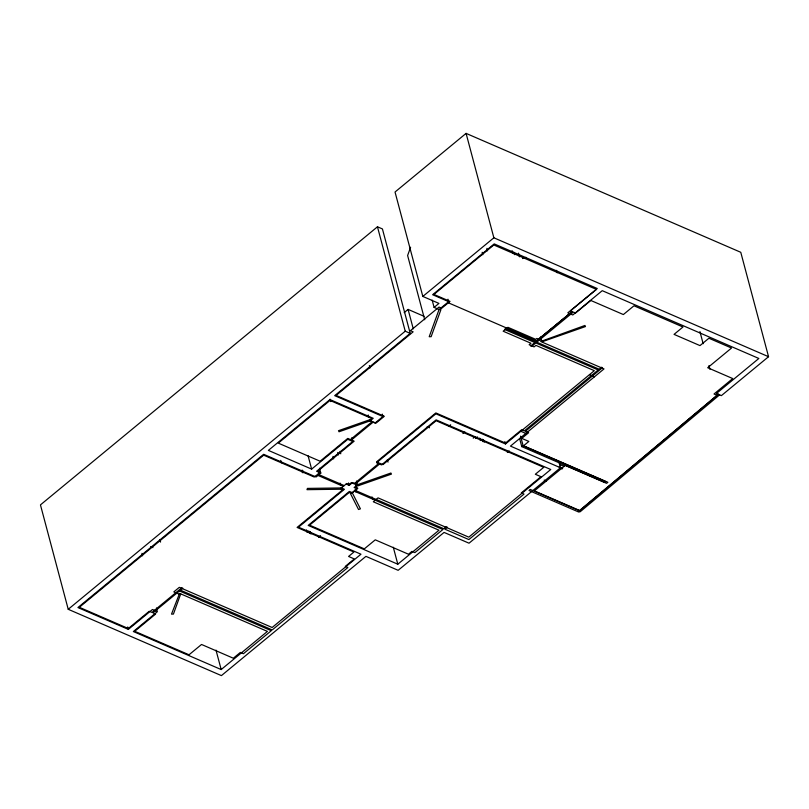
<?xml version="1.0" encoding="UTF-8"?>
<svg xmlns="http://www.w3.org/2000/svg" width="809" height="809" viewBox="0 0 809 809"><rect width="100%" height="100%" fill="white"/><g stroke="black" fill="none" stroke-linecap="round" stroke-linejoin="round"><path stroke-width="1.21" d="M410.608 247.241L407.615 255.513L424.705 319.747M341.378 487.948L340.913 489.223L306.965 489.678L307.43 488.403L341.378 487.948L344.432 489.273L298.501 527.175L360.966 554.216L272.148 627.501L179.335 587.324L173.824 591.875L178.789 594.018L180.69 593.998L173.419 614.092L171.508 614.122L179.578 593.371L267.415 631.404L221.181 669.559L133.333 631.536L157.452 611.624L152.486 609.48L128.358 629.382L77.927 607.549L263.643 454.294L316.086 476.997L320.809 473.093L319.515 468.239M434.089 307.4L439.054 309.544L440.966 309.523L431.126 336.696L429.215 336.726L439.054 309.544L448.631 301.646L432.623 294.719L494.208 243.893L597.285 288.52L567.827 312.83L572.802 314.974L602.25 290.674L758.852 358.468L716.39 393.508L721.355 395.652L768.55 356.708L740.771 252.297L466.085 133.384L395.035 192.016L422.814 296.428L438.933 303.405L434.089 307.4L432.158 300.109M320.809 473.093L316.602 471.273L352.724 441.461L347.759 439.317L311.637 469.119L268.376 450.391L329.961 399.565L373.222 418.293L370.067 420.902L339.032 431.773L338.486 430.691L369.511 419.82L370.067 420.902L375.032 423.056L382.92 416.544L334.693 395.662L410.203 333.359L382.424 228.937L377.459 226.793L40.45 504.887L68.229 609.298L221.413 675.616L365.931 556.359L398.149 570.315L444.08 532.413L469.028 543.203L560.465 467.754L559.171 462.9M422.814 296.428L493.864 237.795L768.55 356.708M404.197 312.608L408.09 309.402L424.068 316.319M68.229 609.298L405.238 331.205L410.203 333.359M346.11 484.045L349.154 485.37L352.552 482.568L357.517 484.712L358.074 485.804L391.455 474.104L390.909 473.022L357.517 484.712L354.12 487.514L356.911 488.727L352.188 492.63L350.307 493.288L358.539 509.508L360.42 508.841L352.188 492.63L349.397 491.417L308.189 525.415L397.806 564.207L439.004 530.208L373.303 501.772L378.036 497.869L468.785 537.156L550.767 469.503L436.102 419.861L381.514 464.912L376.549 462.758L435.869 413.814L505.504 443.959L594.312 370.674L535.932 345.392L534.112 346.899L529.147 344.745L530.967 343.249L503.158 331.205L507.89 327.301L535.7 339.345L536.802 338.435L541.767 340.589L542.323 341.681L585.483 326.553L584.937 325.461L540.665 341.499L604.01 368.914L510.469 446.113L560.465 467.754M448.338 302.788L536.458 340.943L572.094 311.536L570.497 310.838L596.455 289.42L493.824 244.985L433.917 294.425L450.026 301.393L441.724 308.249L439.024 307.076L410.436 330.669L413.136 331.842L336.099 395.409L384.315 416.291L376.013 423.147L373.313 421.974L351.45 440.015L354.16 441.178L317.998 471.02L320.313 472.021L317.745 474.145L344.229 485.612M448.722 426.373L450.653 424.786M318.594 537.297L320.536 535.689M462.91 433.533L464.882 431.986M473.225 438.154L475.126 436.577M475.641 438.508L477.553 436.931M507.294 452.484L509.205 450.906M521.775 446.629L523.069 445.567L607.862 482.275L606.578 483.337L521.775 446.629L519.58 438.387M536.458 340.943L572.317 311.627L535.791 341.762L505.504 328.646L504.553 329.435L534.85 342.551L530.664 345.999L531.655 346.434L535.841 342.976L598.195 369.966L524.363 430.904L521.653 429.731L505.473 443.089L435.829 412.934L376.559 461.858L379.259 463.021L354.039 483.843L351.328 482.67L349.124 484.49L346.808 483.489L340.71 488.515L343.026 489.526L297.095 527.428L353.927 552.031L348.568 556.45L354.312 558.938L345.271 566.391L347.87 567.514L272.249 629.918L180.427 590.166L182.794 588.214L181.792 587.789L151.95 612.423L149.24 611.25L128.328 628.512L79.333 607.296L263.683 455.174L314.226 477.047L316.794 474.923L343.289 486.391M522.493 258.556L525.992 257.333M589.478 374.668L594.443 376.812M520.865 431.288L525.83 433.432M559.525 464.427L564.146 466.429M559.191 467.026L562.659 468.522M559.868 467.915L562.184 468.917M427.223 426.778L429.518 427.769M544.194 480.071L546.51 481.072M150.626 546.631L152.941 547.632M699.916 331.589L703.152 343.724M708.967 365.577L709.928 369.217M556.521 270.337L557.168 272.764M518.508 253.166L519.469 256.817M540.796 336.948L541.443 339.376M513.857 252.236L514.504 254.663M512.117 250.709L512.764 253.146M466.085 133.384L493.864 237.795M486.887 248.383L487.534 250.82M482.164 252.287L482.811 254.724M520.561 436.152L523.069 445.567M504.856 441.532L505.504 443.959M447.984 299.219L448.631 301.646M483.499 439.752L484.146 442.189M482.083 439.135L482.73 441.572M479.737 438.094L480.384 440.531M408.09 309.402L413.257 328.828M377.459 226.793L405.238 331.205M369.349 365.547L369.996 367.984M382.273 414.117L382.92 416.544M387.359 459.684L388.007 462.111M368.216 414.966L368.864 417.393M393.285 547.218L397.806 564.207M372.009 496.918L372.656 499.345M351.753 437.821L352.724 441.461M356.547 481.072L357.194 483.509M355.94 485.087L356.911 488.727M355.262 489.455L355.899 491.872M330.092 399.171L330.739 401.598M340.114 451.371L340.761 453.798M348.507 482.943L349.154 485.37M337.707 452.474L338.354 454.911M332.974 456.377L333.642 458.855M340.083 483.094L340.731 485.521M308.077 455.77L311.637 469.119M302.586 470.221L303.233 472.648M301.808 470.282L302.445 472.709M310.252 531.584L310.899 534.021M308.826 530.967L309.473 533.404M306.49 529.925L307.137 532.362M280.733 460.392L281.38 462.819M216.003 650.133L221.181 669.559M159.929 539.664L160.576 542.091M141.939 553.346L142.586 555.783M156.481 607.984L157.128 610.411M127.721 626.955L128.358 629.382M718.281 394.246L578.738 511.248L580.104 511.824L719.646 394.822L718.281 394.246M717.209 395.379L579.81 510.57L534.355 490.891L565.38 465.286L604.758 482.336L605.708 481.557L523.393 445.921L528.843 441.431L521.775 438.377L528.611 432.734L525.354 431.328L602.493 367.67L601.502 367.235L599.145 369.187L536.792 342.197L573.308 312.062L575.573 313.032L590.813 300.463L623.365 314.559L633.983 305.792L682.978 327.008L674.049 334.38L699.987 345.605L708.917 338.233L731.538 348.032L707.683 367.721L732.732 378.561L714.023 394.003L717.209 395.379M330.001 400.445L278.286 443.12L320.111 461.221L347.759 438.407L350.459 439.58L372.322 421.54L369.622 420.377L371.827 418.546L330.001 400.445M179.477 590.954L152.941 612.848L155.641 614.021L134.729 631.283L189.023 654.784L201.532 644.47L233.316 658.223L240.364 652.418L243.398 653.733L271.298 630.696L179.477 590.954M380.25 463.456L355.03 484.267L357.73 485.44L355.525 487.261L357.841 488.262L355.262 490.396L443.828 528.732L446.244 526.74L447.347 527.215L444.93 529.207L468.876 539.573L524.01 494.087L521.299 492.914L540.958 476.693L535.325 474.256L543.739 467.319L436.142 420.741L382.96 464.629L380.25 463.456M349.427 492.297L309.594 525.162L364.333 548.866L375.265 539.836L408.484 554.226L411.953 551.354L414.875 552.628L442.887 529.511L354.322 491.174L351.743 493.298L349.427 492.297M530.31 489.465L529.015 490.527L578.779 512.067L580.063 511.005L530.31 489.465"/></g></svg>
